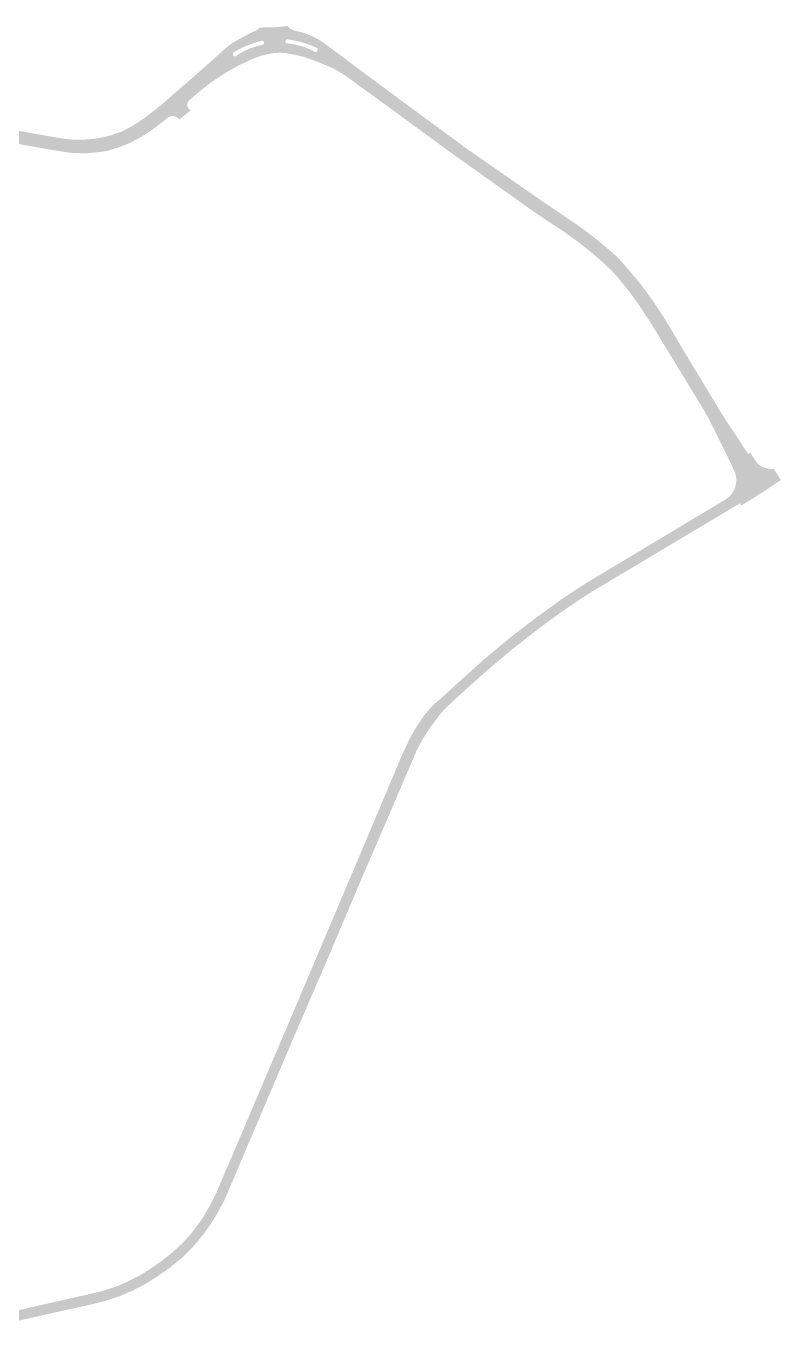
# Model space of a CAD drawing. Header units: inches. Extents: x 96691 to 101795, y 436648 to 442008.
# Drawn here: x 101427 to 101795, y 438248 to 438884 of the extents above; entities that cross this region are included whole.
import ezdxf

# ---------------------------------------------------------------- set-up
doc = ezdxf.new("R2010")
doc.units = ezdxf.units.IN
doc.header["$MEASUREMENT"] = 0

msp = doc.modelspace()

# ---------------------------------------------------------------- hatches: boundary and pattern name
h = msp.add_hatch(color=256)
h.paths.add_polyline_path([(101312.23, 438809.43), (101308.7, 438814.43), (101321.21, 438823.27), (101340.48, 438836.8), (101340.55, 438836.89), (101340.57, 438836.93), (101340.6, 438836.98), (101340.61, 438837.02), (101340.63, 438837.07), (101340.64, 438837.13), (101340.64, 438837.16), (101340.64, 438837.2), (101340.63, 438837.25), (101340.62, 438837.31), (101340.61, 438837.35), (101340.59, 438837.4), (101340.57, 438837.44), (101340.56, 438837.45), (101340.81, 438837.59), (101340.08, 438838.85), (101339.63, 438839.64), (101339.93, 438839.81), (101341.37, 438840.63), (101341.65, 438840.79), (101341.87, 438840.88), (101342.11, 438840.98), (101342.23, 438841.05), (101342.34, 438841.12), (101342.46, 438841.2), (101342.52, 438841.24), (101342.69, 438841.36), (101342.97, 438841.58), (101343.3, 438841.91), (101343.62, 438842.28), (101343.9, 438842.69), (101344.12, 438843.1), (101344.46, 438843.99), (101345.27, 438846.19), (101345.69, 438847.75), (101346.1, 438849.46), (101346.32, 438851), (101350.25, 438853.72), (101350.19, 438853.61), (101350.15, 438853.49), (101350.14, 438853.37), (101350.15, 438853.22), (101350.39, 438852.01), (101351.83, 438852.24), (101351.54, 438853.6), (101351.47, 438853.75), (101351.35, 438853.89), (101351.21, 438853.97), (101351.09, 438854.04), (101350.96, 438854.06), (101350.84, 438854.07), (101350.72, 438854.06), (101354.25, 438856.52), (101354.48, 438855.71), (101354.8, 438854.92), (101355.4, 438853.73), (101356.16, 438852.56), (101357, 438851.48), (101357.79, 438850.49), (101359.32, 438848.69), (101360.62, 438847.36), (101361.36, 438846.64), (101361.58, 438846.47), (101361.82, 438846.39), (101362.15, 438846.35), (101364.95, 438846.32), (101366.79, 438846.04), (101366.44, 438844.06), (101366.33, 438844.09), (101366.18, 438844.07), (101366.06, 438843.98), (101365.95, 438843.88), (101365.91, 438843.75), (101365.82, 438843.15), (101365.83, 438843.05), (101365.86, 438842.94), (101365.92, 438842.84), (101365.96, 438842.79), (101366.05, 438842.72), (101366.15, 438842.67), (101366.21, 438842.66), (101366.6, 438842.59), (101369.96, 438842.01), (101426.51, 438832.18), (101444.52, 438829.03), (101447.13, 438828.71), (101449.99, 438828.42), (101453.13, 438828.42), (101456.24, 438828.49), (101459.24, 438828.78), (101461.57, 438829.01), (101465.41, 438829.74), (101468.91, 438830.69), (101473.18, 438832.19), (101474.9, 438832.95), (101477.59, 438834.36), (101479.37, 438835.37), (101481.94, 438836.97), (101484.89, 438839.07), (101487.43, 438840.92), (101489.63, 438842.59), (101491.63, 438844.17), (101493.44, 438845.64), (101496.86, 438848.73), (101511.6, 438861.5), (101523.84, 438872.47), (101525.72, 438874.06), (101526.68, 438874.79), (101528.33, 438875.9), (101530.1, 438876.93), (101531.98, 438877.92), (101535.7, 438879.95), (101539.27, 438881.68), (101539.66, 438881.91), (101540.52, 438882.5), (101540.84, 438882.77), (101540.94, 438882.91), (101540.98, 438882.98), (101543.97, 438883.18), (101548.25, 438883.21), (101554.6, 438883.78), (101554.84, 438883.53), (101555.07, 438883.27), (101555.36, 438883), (101555.67, 438882.75), (101555.95, 438882.57), (101556.32, 438882.33), (101556.59, 438882.18), (101556.91, 438882.02), (101557.17, 438881.9), (101557.32, 438881.84), (101557.45, 438881.79), (101557.64, 438881.73), (101557.84, 438881.66), (101557.97, 438881.62), (101558.2, 438881.57), (101558.48, 438881.5), (101558.87, 438881.4), (101560.12, 438881.09), (101560.63, 438880.97), (101561.16, 438880.84), (101561.43, 438880.76), (101562.04, 438880.57), (101562.55, 438880.42), (101563.02, 438880.27), (101563.58, 438880.08), (101564.56, 438879.72), (101565.34, 438879.39), (101566.3, 438879), (101567.72, 438878.32), (101569.2, 438877.52), (101570.39, 438876.77), (101570.93, 438876.45), (101571.99, 438875.76), (101572.69, 438875.28), (101574.3, 438874.08), (101575.87, 438872.91), (101578.62, 438870.87), (101583.29, 438867.4), (101591.75, 438861.05), (101608.41, 438848.68), (101605.45, 438843.17), (101593.38, 438851.95), (101582.98, 438859.54), (101580.38, 438861.18), (101576.69, 438863.28), (101572.54, 438864.99), (101568.18, 438866.78), (101564.8, 438868.02), (101561.93, 438868.91), (101558.82, 438869.65), (101556.26, 438870.12), (101554.28, 438870.54), (101553.72, 438870.65), (101550.64, 438870.79), (101549.46, 438870.68), (101546.97, 438870.53), (101542.3, 438869.47), (101542.03, 438869.46), (101540.91, 438869.05), (101538.18, 438868.03), (101535.4, 438866.8), (101531.81, 438865.08), (101529.16, 438863.7), (101527.59, 438862.86), (101525.05, 438861.36), (101521.98, 438859.45), (101520.14, 438858.24), (101517.47, 438856.37), (101514.24, 438853.95), (101512.43, 438852.51), (101510.68, 438851.04), (101509.29, 438849.86), (101508.14, 438848.82), (101506.98, 438847.77), (101506.63, 438847.43), (101506.43, 438847.23), (101506.24, 438846.99), (101506.08, 438846.66), (101505.91, 438846.29), (101505.85, 438846.11), (101505.81, 438845.95), (101505.8, 438845.83), (101505.77, 438845.67), (101505.75, 438845.51), (101505.75, 438845.36), (101505.75, 438845.18), (101505.76, 438845.09), (101505.77, 438844.96), (101505.8, 438844.75), (101505.84, 438844.58), (101505.9, 438844.37), (101506, 438844.12), (101506.07, 438843.95), (101506.15, 438843.82), (101506.29, 438843.58), (101506.45, 438843.39), (101506.59, 438843.24), (101506.72, 438843.11), (101506.9, 438842.96), (101507.06, 438842.85), (101507.15, 438842.81), (101507.21, 438842.8), (101507.27, 438842.8), (101507.34, 438842.8), (101507.41, 438842.82), (101507.48, 438842.85), (101507.51, 438842.87), (101507.56, 438842.91), (101507.51, 438842.84), (101507.41, 438842.76), (101502.94, 438839.09), (101502.06, 438838.35), (101501.77, 438838.12), (101501.66, 438838.03), (101501.54, 438837.96), (101501.6, 438838.02), (101501.64, 438838.08), (101501.67, 438838.14), (101501.69, 438838.21), (101501.7, 438838.28), (101501.71, 438838.35), (101501.7, 438838.42), (101501.68, 438838.49), (101501.66, 438838.54), (101501.64, 438838.58), (101501.61, 438838.62), (101501.58, 438838.66), (101501.55, 438838.69), (101501.52, 438838.72), (101501.48, 438838.75), (101501.42, 438838.78), (101501.31, 438838.85), (101501.18, 438838.93), (101500.57, 438839.3), (101500.01, 438839.65), (101499.86, 438839.7), (101499.62, 438839.78), (101499.37, 438839.84), (101499.04, 438839.89), (101498.86, 438839.91), (101498.65, 438839.92), (101498.45, 438839.92), (101498.22, 438839.92), (101498.03, 438839.89), (101497.76, 438839.85), (101497.45, 438839.78), (101497.26, 438839.71), (101497.02, 438839.63), (101496.77, 438839.52), (101496.5, 438839.37), (101496.22, 438839.18), (101496.1, 438839.09), (101496, 438839.01), (101495.87, 438838.9), (101495.73, 438838.76), (101495.27, 438838.4), (101493.96, 438837.36), (101492.18, 438835.92), (101491.18, 438835.16), (101489.84, 438834.1), (101488.95, 438833.49), (101487.13, 438832.27), (101486.33, 438831.7), (101484.29, 438830.33), (101482.81, 438829.54), (101480.57, 438828.32), (101478.01, 438826.89), (101472.25, 438824.65), (101471.83, 438824.5), (101466.46, 438822.86), (101460.7, 438822.13), (101455.54, 438821.73), (101452.84, 438821.86), (101448.92, 438822), (101444.65, 438822.64), (101435.41, 438824.19), (101423.21, 438826.38), (101404.37, 438829.7), (101372.91, 438835.37), (101369.9, 438835.81), (101368.74, 438836.02), (101367.04, 438836.15), (101365.34, 438836.24), (101364.03, 438836.22), (101362.38, 438836.14), (101361.26, 438836), (101359.54, 438835.73), (101358.3, 438835.51), (101356.96, 438835.29), (101356.03, 438835.07), (101353.55, 438834.48), (101351.09, 438833.74), (101349.19, 438833.18), (101348.42, 438832.85), (101346.45, 438832.14), (101345.23, 438831.6), (101343.23, 438830.68), (101342.07, 438830.07), (101341.01, 438829.46), (101340.17, 438828.97), (101339.69, 438828.68), (101339.33, 438828.44), (101338.79, 438828.08), (101338.25, 438827.72), (101337.55, 438827.26), (101337.17, 438826.99), (101336.65, 438826.62), (101334.4, 438824.99), (101331.88, 438823.2), (101329.25, 438821.41), (101324.63, 438818.23), (101323.48, 438817.46), (101320.44, 438815.38), (101312.23, 438809.43)], flags=0)
h.paths.add_polyline_path([(101351.4, 438848.17), (101351.55, 438847.55), (101351.62, 438847.28), (101351.65, 438847.2), (101351.7, 438847.1), (101351.79, 438847), (101351.89, 438846.9), (101351.99, 438846.83), (101352.2, 438846.77), (101352.36, 438846.76), (101352.5, 438846.78), (101352.65, 438846.83), (101352.78, 438846.92), (101352.92, 438847.06), (101352.99, 438847.17), (101353.02, 438847.25), (101353.07, 438847.37), (101353.08, 438847.53), (101352.83, 438848.47), (101351.4, 438848.17)], flags=0)
h.paths.add_polyline_path([(101542.1, 438876.62), (101542.06, 438876.61), (101542.01, 438876.6), (101541.78, 438876.55), (101541.43, 438876.45), (101539.19, 438875.82), (101538.71, 438875.68), (101537.71, 438875.34), (101536.56, 438874.93), (101535.77, 438874.63), (101535.23, 438874.41), (101534.54, 438874.13), (101534.03, 438873.91), (101533.32, 438873.6), (101532.5, 438873.21), (101531.76, 438872.86), (101530.3, 438872.1), (101528.89, 438871.32), (101528.33, 438871), (101528.14, 438870.8), (101528.03, 438870.64), (101527.96, 438870.45), (101527.93, 438870.21), (101527.93, 438870), (101527.97, 438869.79), (101528.05, 438869.6), (101528.19, 438869.41), (101528.32, 438869.3), (101528.47, 438869.19), (101528.61, 438869.13), (101528.74, 438869.08), (101528.95, 438869.06), (101529.06, 438869.06), (101529.22, 438869.08), (101529.34, 438869.12), (101529.52, 438869.19), (101529.62, 438869.26), (101529.72, 438869.36), (101530.27, 438869.72), (101531, 438870.2), (101532.32, 438870.98), (101533.73, 438871.72), (101535.21, 438872.42), (101536.52, 438872.95), (101537.25, 438873.23), (101537.72, 438873.39), (101538.01, 438873.5), (101538.33, 438873.61), (101538.66, 438873.71), (101539.01, 438873.83), (101539.71, 438874.03), (101540.31, 438874.2), (101540.94, 438874.36), (101541.6, 438874.52), (101542.42, 438874.69), (101542.59, 438874.74), (101542.74, 438874.81), (101542.91, 438874.95), (101543.01, 438875.04), (101543.11, 438875.24), (101543.17, 438875.39), (101543.19, 438875.54), (101543.18, 438875.74), (101543.15, 438875.92), (101543.07, 438876.13), (101542.88, 438876.35), (101542.68, 438876.51), (101542.39, 438876.6), (101542.1, 438876.62)], flags=0)
h.paths.add_polyline_path([(101554.57, 438877.3), (101554.28, 438877.26), (101554.01, 438877.14), (101553.82, 438876.96), (101553.66, 438876.72), (101553.6, 438876.5), (101553.59, 438876.32), (101553.6, 438876.12), (101553.64, 438875.97), (101553.72, 438875.83), (101553.84, 438875.64), (101553.94, 438875.56), (101554.12, 438875.44), (101554.28, 438875.38), (101554.45, 438875.36), (101555.29, 438875.27), (101555.96, 438875.18), (101556.6, 438875.09), (101557.23, 438874.98), (101557.93, 438874.85), (101558.29, 438874.77), (101558.64, 438874.7), (101558.97, 438874.63), (101559.27, 438874.55), (101559.75, 438874.44), (101560.5, 438874.24), (101561.86, 438873.85), (101563.41, 438873.31), (101564.89, 438872.72), (101566.28, 438872.08), (101567.06, 438871.68), (101567.65, 438871.38), (101567.75, 438871.28), (101567.86, 438871.23), (101568.05, 438871.18), (101568.17, 438871.15), (101568.33, 438871.15), (101568.44, 438871.16), (101568.64, 438871.2), (101568.78, 438871.27), (101568.91, 438871.34), (101569.04, 438871.46), (101569.16, 438871.59), (101569.28, 438871.79), (101569.34, 438871.99), (101569.35, 438872.2), (101569.34, 438872.41), (101569.28, 438872.65), (101569.19, 438872.82), (101569.06, 438872.97), (101568.85, 438873.16), (101568.26, 438873.41), (101566.78, 438874.04), (101565.25, 438874.64), (101564.48, 438874.92), (101563.62, 438875.22), (101562.88, 438875.45), (101562.36, 438875.62), (101561.64, 438875.83), (101561.08, 438875.99), (101560.26, 438876.2), (101559.08, 438876.49), (101558.04, 438876.72), (101557.55, 438876.82), (101555.26, 438877.21), (101554.9, 438877.27), (101554.67, 438877.3), (101554.62, 438877.3), (101554.57, 438877.3)], flags=0)
for points in [[(101608.89, 438848.33), (101629.22, 438833.4), (101629.42, 438833.26), (101632.23, 438831.2), (101633.97, 438829.91), (101634.41, 438829.59), (101633.68, 438828.25), (101631.44, 438824.11), (101630.99, 438824.44), (101629.25, 438825.72), (101626.44, 438827.79), (101626.24, 438827.93), (101605.91, 438842.85), (101605.45, 438843.19), (101607.57, 438847.07), (101608.44, 438848.67), (101608.89, 438848.33)], [(101675.21, 438792.91), (101639.63, 438818.24), (101631.77, 438823.87), (101631.44, 438824.11), (101633.68, 438828.25), (101634.41, 438829.59), (101642.52, 438823.62), (101679.81, 438797.7), (101688.25, 438791.99), (101684.61, 438786.65), (101675.21, 438792.91)], [(101733.1, 438749.23), (101737.28, 438743.02), (101741.41, 438736.16), (101746.56, 438727.48), (101756.6, 438710.79), (101764.47, 438697.7), (101767.27, 438693.26), (101779.07, 438675.23), (101775.7, 438672.95), (101773.66, 438676.39), (101773.53, 438676.54), (101773.32, 438676.68), (101773.09, 438676.76), (101772.84, 438676.79), (101772.6, 438676.75), (101772.37, 438676.66), (101772.17, 438676.51), (101772.01, 438676.32), (101771.9, 438676.09), (101771.86, 438675.85), (101771.87, 438675.6), (101771.94, 438675.36), (101772.01, 438675.25), (101774.05, 438671.83), (101771.06, 438669.8), (101770.48, 438671.04), (101762.42, 438687.45), (101759.85, 438692.43), (101758.58, 438694.76), (101757.53, 438696.68), (101731.49, 438739.35), (101731.09, 438739.95), (101730.73, 438740.45), (101725.1, 438748.98), (101720.45, 438755.29), (101716.29, 438760.46), (101712.69, 438764.5), (101706.72, 438770.02), (101705.79, 438770.84), (101700.93, 438774.9), (101695.33, 438779.25), (101690.19, 438782.95), (101685.78, 438785.89), (101684.61, 438786.65), (101688.25, 438791.99), (101695.39, 438787.2), (101700.67, 438783.37), (101706.22, 438779.04), (101711.92, 438774.27), (101715.29, 438771.25), (101717.73, 438768.61), (101720.3, 438765.64), (101726.83, 438757.88), (101730.54, 438752.84), (101733.1, 438749.23)], [(101681.79, 438593.64), (101672.88, 438586.91), (101664.09, 438580), (101656.81, 438573.86), (101651.76, 438569.62), (101638.54, 438557.77), (101632.55, 438552.2), (101630.56, 438550.16), (101628.82, 438548.2), (101625.01, 438552.22), (101625.32, 438552.57), (101629.93, 438556.62), (101640.51, 438566.22), (101649.54, 438574.39), (101657.32, 438580.92), (101665.2, 438587.4), (101674.16, 438594.23), (101681.48, 438599.61), (101688.33, 438604.52), (101696.24, 438609.79), (101701.96, 438613.41), (101712.59, 438619.73), (101752.56, 438643.74), (101768.06, 438653.02), (101769.96, 438654.41), (101770.54, 438655.07), (101771.49, 438656.42), (101775.11, 438651.19), (101747.76, 438634.86), (101716.75, 438616.35), (101701.45, 438607.21), (101696.12, 438603.68), (101688.79, 438598.7), (101681.79, 438593.64)], [(101612.37, 438518.66), (101602.75, 438496.12), (101597.94, 438485.02), (101597.56, 438484.14), (101592.58, 438486.29), (101592.59, 438486.3), (101592.94, 438487.15), (101610.59, 438528.91), (101613.89, 438536), (101617, 438541.57), (101621.47, 438548.18), (101625.01, 438552.22), (101628.82, 438548.2), (101625.55, 438543.85), (101623.03, 438540.25), (101620.61, 438536.5), (101618.83, 438533.21), (101617.57, 438530.69), (101612.37, 438518.66)], [(101573.92, 438428.69), (101564.14, 438406), (101559.12, 438394.43), (101550.7, 438374.68), (101546.07, 438376.61), (101549.93, 438385.69), (101557.97, 438404.53), (101573.18, 438440.44), (101580.42, 438457.5), (101590.11, 438480.42), (101592.58, 438486.29), (101597.56, 438484.14), (101589.5, 438465.51), (101589.03, 438464.35), (101573.92, 438428.69)], [(101509.97, 438290.48), (101507.24, 438287.47), (101502.95, 438283.27), (101497.23, 438278.6), (101490.74, 438274.12), (101485.21, 438270.65), (101479.15, 438267.49), (101472.8, 438264.77), (101465.53, 438262.37), (101456.79, 438260.22), (101447.51, 438258.23), (101401.65, 438247.83), (101398.49, 438252.3), (101439.44, 438261.55), (101458.25, 438265.82), (101464.11, 438267.22), (101468.62, 438268.64), (101472.71, 438270.12), (101476.11, 438271.6), (101482.3, 438274.71), (101487.55, 438277.93), (101492.15, 438281.18), (101496.61, 438284.5), (101502.25, 438289.47), (101507.57, 438295.2), (101512.87, 438302.24), (101516.95, 438309.28), (101520.19, 438315.86), (101523.61, 438323.91), (101525.77, 438328.86), (101546.07, 438376.61), (101550.7, 438374.68), (101527.74, 438320.71), (101524.99, 438314.25), (101523.41, 438310.69), (101519.72, 438304.05), (101517.12, 438299.86), (101513.79, 438295.16), (101509.97, 438290.48)]]:
    msp.add_hatch(color=256).paths.add_polyline_path(points, flags=0)
h = msp.add_hatch(color=256)
h.paths.add_polyline_path([(101775.83, 438650.15), (101775.11, 438651.19), (101771.49, 438656.42), (101771.65, 438656.66), (101771.84, 438656.99), (101772.02, 438657.33), (101772.2, 438657.67), (101772.36, 438658.02), (101772.5, 438658.37), (101772.64, 438658.73), (101772.76, 438659.09), (101772.87, 438659.45), (101772.97, 438659.82), (101773.06, 438660.2), (101773.13, 438660.57), (101773.19, 438660.95), (101773.24, 438661.33), (101773.28, 438661.71), (101773.3, 438662.09), (101773.31, 438662.47), (101773.3, 438662.86), (101773.29, 438663.24), (101773.26, 438663.62), (101773.21, 438664), (101773.16, 438664.38), (101773.09, 438664.75), (101773.01, 438665.13), (101772.92, 438665.5), (101772.81, 438665.87), (101772.72, 438666.14), (101771.06, 438669.8), (101774.05, 438671.83), (101771.99, 438675.28), (101771.99, 438675.29), (101771.98, 438675.31), (101771.97, 438675.32), (101771.96, 438675.34), (101771.96, 438675.35), (101771.95, 438675.37), (101771.94, 438675.38), (101771.94, 438675.4), (101771.93, 438675.41), (101771.93, 438675.43), (101771.92, 438675.44), (101771.91, 438675.46), (101771.91, 438675.48), (101771.9, 438675.49), (101771.9, 438675.51), (101771.9, 438675.52), (101771.89, 438675.54), (101771.89, 438675.55), (101771.88, 438675.57), (101771.88, 438675.59), (101771.88, 438675.6), (101771.87, 438675.62), (101771.87, 438675.64), (101771.87, 438675.65), (101771.87, 438675.67), (101771.87, 438675.68), (101771.86, 438675.7), (101771.86, 438675.72), (101771.86, 438675.73), (101771.86, 438675.75), (101771.86, 438675.77), (101771.86, 438675.78), (101771.86, 438675.8), (101771.86, 438675.82), (101771.86, 438675.83), (101771.86, 438675.85), (101771.87, 438675.87), (101771.87, 438675.88), (101771.87, 438675.9), (101771.87, 438675.92), (101771.87, 438675.93), (101771.88, 438675.95), (101771.88, 438675.96), (101771.88, 438675.98), (101771.89, 438676), (101771.89, 438676.01), (101771.89, 438676.03), (101771.9, 438676.04), (101771.9, 438676.06), (101771.91, 438676.08), (101771.91, 438676.09), (101771.92, 438676.11), (101771.92, 438676.12), (101771.93, 438676.14), (101771.93, 438676.15), (101771.94, 438676.17), (101771.95, 438676.18), (101771.95, 438676.2), (101771.96, 438676.21), (101771.97, 438676.23), (101771.98, 438676.24), (101771.98, 438676.26), (101771.99, 438676.27), (101772, 438676.29), (101772.01, 438676.3), (101772.02, 438676.32), (101772.03, 438676.33), (101772.03, 438676.34), (101772.04, 438676.36), (101772.05, 438676.37), (101772.06, 438676.38), (101772.07, 438676.4), (101772.08, 438676.41), (101772.09, 438676.42), (101772.11, 438676.43), (101772.12, 438676.45), (101772.13, 438676.46), (101772.14, 438676.47), (101772.15, 438676.48), (101772.16, 438676.49), (101772.17, 438676.51), (101772.19, 438676.52), (101772.2, 438676.53), (101772.21, 438676.54), (101772.22, 438676.55), (101772.24, 438676.56), (101772.25, 438676.57), (101772.26, 438676.58), (101772.27, 438676.59), (101772.29, 438676.6), (101772.3, 438676.61), (101772.32, 438676.62), (101772.33, 438676.63), (101772.34, 438676.64), (101772.36, 438676.64), (101772.37, 438676.65), (101772.39, 438676.66), (101772.4, 438676.67), (101772.42, 438676.68), (101772.43, 438676.68), (101772.45, 438676.69), (101772.46, 438676.7), (101772.48, 438676.7), (101772.49, 438676.71), (101772.51, 438676.72), (101772.52, 438676.72), (101772.54, 438676.73), (101772.55, 438676.73), (101772.57, 438676.74), (101772.58, 438676.74), (101772.6, 438676.75), (101772.62, 438676.75), (101772.63, 438676.75), (101772.65, 438676.76), (101772.66, 438676.76), (101772.68, 438676.76), (101772.7, 438676.77), (101772.71, 438676.77), (101772.73, 438676.77), (101772.75, 438676.77), (101772.76, 438676.78), (101772.78, 438676.78), (101772.79, 438676.78), (101772.81, 438676.78), (101772.83, 438676.78), (101772.84, 438676.78), (101772.86, 438676.78), (101772.88, 438676.78), (101772.89, 438676.78), (101772.91, 438676.78), (101772.93, 438676.78), (101772.94, 438676.78), (101772.96, 438676.78), (101772.98, 438676.77), (101772.99, 438676.77), (101773.01, 438676.77), (101773.03, 438676.77), (101773.04, 438676.77), (101773.06, 438676.76), (101773.07, 438676.76), (101773.09, 438676.76), (101773.11, 438676.75), (101773.12, 438676.75), (101773.14, 438676.74), (101773.15, 438676.74), (101773.17, 438676.73), (101773.18, 438676.73), (101773.2, 438676.72), (101773.22, 438676.72), (101773.23, 438676.71), (101773.25, 438676.7), (101773.26, 438676.7), (101773.28, 438676.69), (101773.29, 438676.68), (101773.31, 438676.68), (101773.32, 438676.67), (101773.34, 438676.66), (101773.35, 438676.65), (101773.36, 438676.65), (101773.38, 438676.64), (101773.39, 438676.63), (101773.41, 438676.62), (101773.42, 438676.61), (101773.43, 438676.6), (101773.45, 438676.59), (101773.46, 438676.58), (101773.47, 438676.57), (101773.49, 438676.56), (101773.5, 438676.55), (101773.51, 438676.54), (101773.53, 438676.53), (101773.54, 438676.52), (101773.55, 438676.51), (101773.56, 438676.5), (101773.57, 438676.49), (101773.58, 438676.47), (101773.6, 438676.46), (101773.61, 438676.45), (101773.62, 438676.44), (101773.63, 438676.43), (101773.64, 438676.41), (101773.65, 438676.4), (101773.66, 438676.39), (101773.67, 438676.37), (101775.7, 438672.95), (101779.07, 438675.23), (101780.08, 438675.94), (101782.99, 438671.56), (101783.08, 438671.41), (101783.24, 438671.18), (101783.45, 438670.91), (101783.67, 438670.65), (101783.91, 438670.41), (101784.16, 438670.17), (101784.42, 438669.95), (101784.69, 438669.74), (101784.99, 438669.54), (101785.16, 438669.43), (101785.39, 438669.29), (101785.63, 438669.16), (101785.9, 438669.03), (101786.2, 438668.89), (101786.42, 438668.79), (101786.71, 438668.68), (101787, 438668.58), (101787.3, 438668.49), (101787.6, 438668.4), (101787.83, 438668.35), (101788.11, 438668.28), (101788.4, 438668.21), (101788.69, 438668.15), (101788.97, 438668.1), (101789.26, 438668.05), (101789.55, 438668.01), (101789.81, 438667.99), (101790.16, 438667.97), (101790.51, 438667.97), (101790.86, 438667.98), (101791.13, 438667.99), (101791.58, 438668.06), (101795.08, 438662.52), (101794.23, 438661.96), (101791.76, 438660.3), (101788.87, 438658.35), (101785.48, 438656.17), (101776.08, 438650.3), (101775.83, 438650.15)], flags=0)
h.paths.add_polyline_path([(101777.87, 438666.22), (101777.99, 438666.22), (101777.99, 438666.22), (101778.01, 438666.22), (101778.01, 438666.22), (101778.12, 438666.23), (101778.24, 438666.27), (101778.24, 438666.27), (101778.25, 438666.27), (101778.25, 438666.27), (101778.36, 438666.31), (101778.46, 438666.37), (101778.46, 438666.37), (101778.48, 438666.38), (101778.48, 438666.38), (101778.58, 438666.44), (101778.66, 438666.52), (101778.66, 438666.52), (101778.67, 438666.53), (101778.67, 438666.53), (101778.75, 438666.62), (101778.81, 438666.73), (101778.82, 438666.73), (101778.82, 438666.73), (101778.87, 438666.83), (101778.91, 438666.95), (101778.91, 438666.95), (101778.91, 438666.96), (101778.91, 438666.96), (101778.94, 438667.07), (101778.95, 438667.19), (101778.95, 438667.19), (101778.95, 438667.2), (101778.95, 438667.32), (101778.92, 438667.44), (101778.92, 438667.44), (101778.92, 438667.45), (101778.92, 438667.45), (101778.89, 438667.57), (101778.87, 438667.61), (101778.87, 438667.61), (101778.29, 438668.59), (101778.87, 438667.61), (101778.88, 438667.6), (101778.88, 438667.58), (101778.89, 438667.56), (101778.89, 438667.55), (101778.9, 438667.53), (101778.9, 438667.52), (101778.91, 438667.5), (101778.91, 438667.49), (101778.92, 438667.47), (101778.92, 438667.45), (101778.92, 438667.44), (101778.93, 438667.42), (101778.93, 438667.4), (101778.93, 438667.39), (101778.94, 438667.37), (101778.94, 438667.36), (101778.94, 438667.34), (101778.94, 438667.32), (101778.94, 438667.31), (101778.94, 438667.29), (101778.95, 438667.27), (101778.95, 438667.26), (101778.95, 438667.24), (101778.95, 438667.22), (101778.95, 438667.21), (101778.95, 438667.2), (101778.95, 438667.19), (101778.94, 438667.17), (101778.94, 438667.16), (101778.94, 438667.14), (101778.94, 438667.12), (101778.94, 438667.11), (101778.94, 438667.09), (101778.93, 438667.07), (101778.93, 438667.06), (101778.93, 438667.04), (101778.93, 438667.03), (101778.92, 438667.01), (101778.92, 438666.99), (101778.91, 438666.98), (101778.91, 438666.96), (101778.91, 438666.95), (101778.9, 438666.93), (101778.9, 438666.91), (101778.89, 438666.9), (101778.89, 438666.88), (101778.88, 438666.87), (101778.87, 438666.85), (101778.87, 438666.84), (101778.86, 438666.82), (101778.85, 438666.81), (101778.85, 438666.79), (101778.84, 438666.78), (101778.83, 438666.76), (101778.82, 438666.75), (101778.82, 438666.73), (101778.81, 438666.73), (101778.81, 438666.72), (101778.8, 438666.7), (101778.79, 438666.69), (101778.78, 438666.68), (101778.77, 438666.66), (101778.76, 438666.65), (101778.75, 438666.63), (101778.74, 438666.62), (101778.73, 438666.61), (101778.72, 438666.59), (101778.71, 438666.58), (101778.7, 438666.57), (101778.69, 438666.56), (101778.68, 438666.54), (101778.67, 438666.53), (101778.66, 438666.52), (101778.64, 438666.51), (101778.63, 438666.5), (101778.62, 438666.49), (101778.61, 438666.48), (101778.6, 438666.46), (101778.58, 438666.45), (101778.57, 438666.44), (101778.56, 438666.43), (101778.54, 438666.42), (101778.53, 438666.41), (101778.52, 438666.4), (101778.5, 438666.39), (101778.49, 438666.38), (101778.48, 438666.38), (101778.46, 438666.37), (101778.45, 438666.36), (101778.43, 438666.35), (101778.42, 438666.34), (101778.4, 438666.33), (101778.39, 438666.33), (101778.37, 438666.32), (101778.36, 438666.31), (101778.34, 438666.31), (101778.33, 438666.3), (101778.31, 438666.29), (101778.3, 438666.29), (101778.28, 438666.28), (101778.27, 438666.28), (101778.25, 438666.27), (101778.24, 438666.27), (101778.22, 438666.26), (101778.2, 438666.26), (101778.19, 438666.25), (101778.17, 438666.25), (101778.16, 438666.24), (101778.14, 438666.24), (101778.12, 438666.24), (101778.11, 438666.24), (101778.09, 438666.23), (101778.07, 438666.23), (101778.06, 438666.23), (101778.04, 438666.23), (101778.02, 438666.23), (101778.01, 438666.22), (101777.99, 438666.22), (101777.97, 438666.22), (101777.96, 438666.22), (101777.94, 438666.22), (101777.92, 438666.22), (101777.91, 438666.22), (101777.89, 438666.22), (101777.87, 438666.22), (101777.86, 438666.23), (101777.84, 438666.23), (101777.83, 438666.23), (101777.81, 438666.23), (101777.79, 438666.23), (101777.78, 438666.24), (101777.76, 438666.24), (101777.74, 438666.24), (101777.73, 438666.24), (101777.71, 438666.25), (101777.69, 438666.25), (101777.68, 438666.26), (101777.66, 438666.26), (101777.65, 438666.27), (101777.63, 438666.27), (101777.62, 438666.28), (101777.6, 438666.28), (101777.58, 438666.29), (101777.57, 438666.29), (101777.55, 438666.3), (101777.54, 438666.31), (101777.52, 438666.31), (101777.52, 438666.32), (101777.51, 438666.32), (101777.49, 438666.33), (101777.48, 438666.33), (101777.46, 438666.34), (101777.45, 438666.35), (101777.43, 438666.36), (101777.42, 438666.37), (101777.41, 438666.38), (101777.39, 438666.38), (101777.38, 438666.39), (101777.36, 438666.4), (101777.35, 438666.41), (101777.34, 438666.42), (101777.32, 438666.43), (101777.31, 438666.44), (101777.4, 438666.37), (101777.52, 438666.32), (101777.52, 438666.31), (101777.52, 438666.31), (101777.63, 438666.26), (101777.74, 438666.24), (101777.74, 438666.24), (101777.76, 438666.24), (101777.76, 438666.24), (101777.87, 438666.22)], flags=0)

doc.saveas('drawing.dxf')
